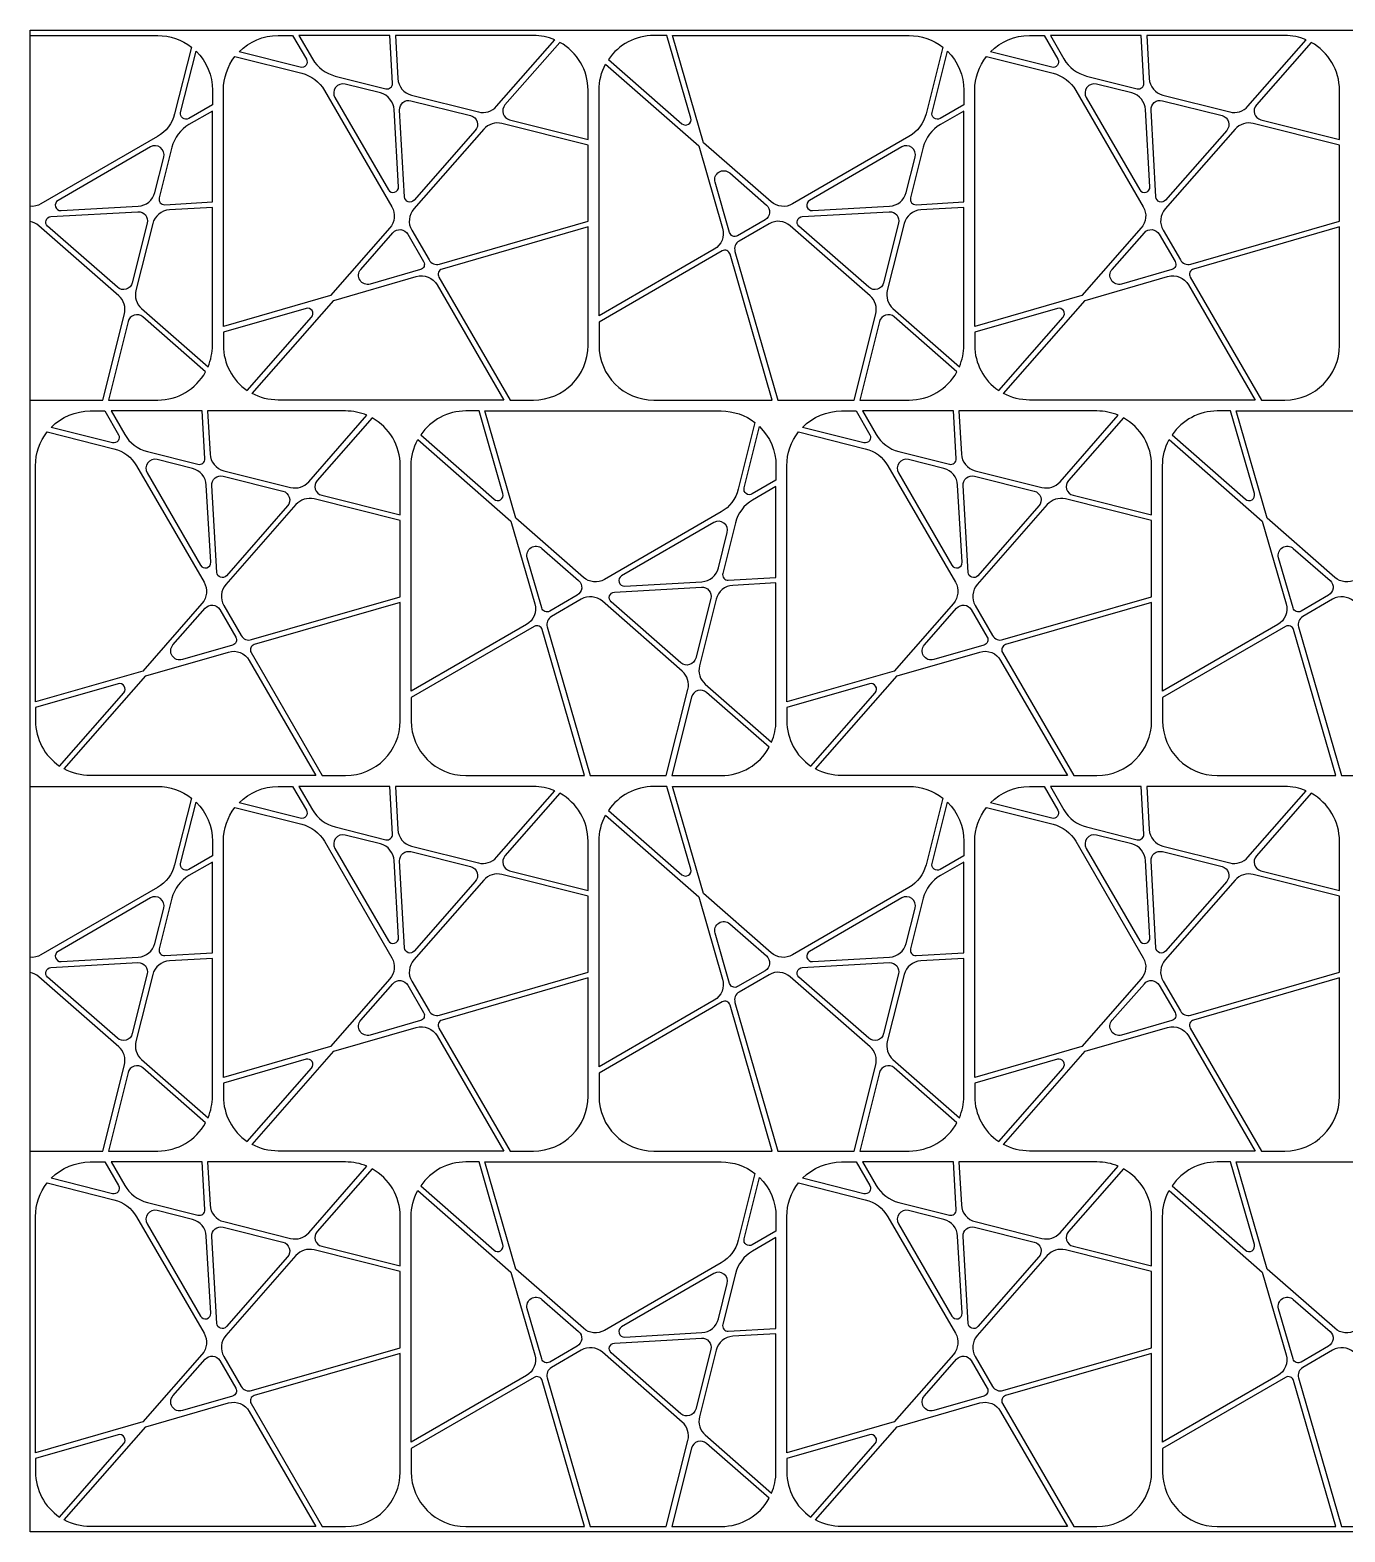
# Model space of a CAD drawing. Header units: millimetres. Extents: x 61 to 452, y 50 to 292.
# Drawn here: x 60.8 to 123.8, y 219.8 to 291.8 of the extents above; entities that cross this region are included whole.
import ezdxf

# ---------------------------------------------------------------- set-up
doc = ezdxf.new("R2010")
doc.units = ezdxf.units.MM
doc.layers.add('cad-block.com', color=250, linetype='Continuous')

msp = doc.modelspace()

# ---------------------------------------------------------------- linework, layer by layer
at = {"color": 18, "true_color": 0x000000}
for points in [[(60.84668692364966, 291.5193736534721), (66.96319177801854, 291.5193736534721, -0.1675227474670876), (68.57850909831149, 290.9625420110833), (67.77521875062934, 287.7644191153285, -0.2026823765424263), (66.9559246624899, 286.6777666757195), (61.37091970653421, 283.4441783444929, -0.1572470955606179), (60.84668692364966, 283.3308638498417, -0.1572470955606179)], [(60.84668692364966, 274.0436454981323), (64.32889558898472, 274.0436454981323), (65.36628687032737, 278.1737894968639, 0.2814430975867961), (65.09465438888975, 279.0438595300243), (61.26858431081496, 282.3961696264501, 0.1364383232646103), (60.84668692364966, 282.5990820553885, 0.1364383232646103)], [(60.84668692364966, 255.5193736534721), (66.96319177801854, 255.5193736534721, -0.1675227474670876), (68.57850909831149, 254.9625420110833), (67.77521875062934, 251.7644191153285, -0.2026823765424263), (66.9559246624899, 250.6777666757194), (61.37091970653421, 247.444178344493, -0.1572470955606179), (60.84668692364966, 247.3308638498418, -0.1572470955606179)], [(60.84668692364966, 238.0436454981324), (64.32889558898472, 238.0436454981324), (65.36628687032737, 242.1737894968639, 0.2814430975867961), (65.09465438888975, 243.0438595300243), (61.26858431081496, 246.39616962645, 0.1364383232646103), (60.84668692364966, 246.5990820553884, 0.1364383232646103)]]:
    msp.add_lwpolyline(points, format="xyb", dxfattribs=at)
for points in [[(73.42851614175254, 291.5193736534721), (74.08645439530773, 290.3829926332497, -0.6629494528304277), (73.79573941764909, 289.9974093069731), (70.85996158897751, 290.734804982368, -0.2012570683062048), (72.73018206928072, 291.5193736534721)], [(78.08793796128731, 291.5193736534721), (73.73141804433317, 291.5193736534721), (74.38145109426648, 290.3966463816193, 0.2026823765424356), (75.46810353387565, 289.57735229348), (77.89279637842697, 288.9683286813143, 0.5060730456085044), (78.2183636997766, 289.2375261390121)], [(85.98724473233148, 291.3110705265659, 0.1006744342023567), (84.9631917780186, 291.5193736534721), (78.35050173765507, 291.5193736534721), (78.4684579020846, 289.4556860429091, 0.327956838369631), (79.12795860085924, 288.6580861035764), (82.32672623326118, 287.8546338137981, 0.2814430975867913), (83.19679626642159, 288.1262662952357)], [(87.58455100131954, 286.5339966701812), (87.58455100131954, 288.8980144301711, 0.27292672683098), (86.23152945096962, 291.1921032961391), (83.60142418276115, 288.1903025141623, 0.5607403900855036), (83.82359734647935, 287.4786563557184)], [(90.73018206928066, 291.5193736534721, 0.2482740133736693), (88.5628135863293, 290.3724763783727), (92.08071900999539, 287.2901727013942, 0.7488921324403507), (92.50533166285476, 287.5599982803197), (91.36304473279944, 291.5193736534721)], [(104.5785090983114, 290.9625420110833), (103.7752187506293, 287.7644191153285, -0.2026823765424263), (102.9559246624899, 286.6777666757195), (97.37091970653421, 283.4441783444929, -0.3215169109236738), (96.35727443371627, 283.5431582368611), (93.1182757917918, 286.3810905350317), (91.63587185279738, 291.5193736534721), (102.9631917780185, 291.5193736534721, -0.1675227474670876)], [(109.4285161417525, 291.5193736534721), (110.0864543953077, 290.3829926332497, -0.6629494528304277), (109.7957394176491, 289.9974093069731), (106.8599615889775, 290.734804982368, -0.2012570683062048), (108.7301820692807, 291.5193736534721)], [(114.0879379612873, 291.5193736534721), (109.7314180443332, 291.5193736534721), (110.3814510942665, 290.3966463816193, 0.2026823765424356), (111.4681035338756, 289.57735229348), (113.8927963784269, 288.9683286813143, 0.5060730456085044), (114.2183636997765, 289.2375261390121)], [(121.9872447323315, 291.3110705265659, 0.1006744342023567), (120.9631917780185, 291.5193736534721), (114.350501737655, 291.5193736534721), (114.4684579020846, 289.4556860429091, 0.327956838369631), (115.1279586008592, 288.6580861035764), (118.3267262332612, 287.8546338137981, 0.2814430975867913), (119.1967962664216, 288.1262662952357)], [(123.5845510013195, 286.5339966701812), (123.5845510013195, 288.8980144301711, 0.27292672683098), (122.2315294509696, 291.1921032961391), (119.6014241827611, 288.1903025141623, 0.5607403900855036), (119.8235973464793, 287.4786563557184)], [(69.58455100131954, 288.1996803576993), (68.44816998109712, 287.5417421041441, -0.6629494528304277), (68.0625866548205, 287.8324570818027), (68.79998233021541, 290.7682349104742, -0.2012570683062048), (69.58455100131954, 288.8980144301711)], [(70.6656544883686, 290.513331750464), (73.86377738412335, 289.7100414027819, -0.2026823765424263), (74.9504298237324, 288.8907473146424), (78.18401815495895, 283.3057423586868, -0.3215169109236738), (78.08503826259073, 282.2920970858689), (75.24710596442014, 279.0530984439444), (70.10882284597977, 277.57069450495), (70.10882284597977, 288.8980144301711, -0.1675227474670876)], [(105.5845510013195, 288.1996803576993), (104.4481699810971, 287.5417421041441, -0.6629494528304277), (104.0625866548204, 287.8324570818027), (104.7999823302154, 290.7682349104742, -0.2012570683062048), (105.5845510013195, 288.8980144301711)], [(106.6656544883685, 290.513331750464), (109.8637773841233, 289.7100414027819, -0.2026823765424263), (110.9504298237323, 288.8907473146424), (114.1840181549589, 283.3057423586868, -0.3215169109236738), (114.0850382625907, 282.2920970858689), (111.2471059644201, 279.0530984439444), (106.1088228459797, 277.57069450495), (106.1088228459797, 288.8980144301711, -0.1675227474670876)], [(94.02988868342158, 282.2756048732215, -0.344440360104048), (93.62815844670826, 281.2772063844351), (88.10882284597972, 278.0816390867539), (88.10882284597972, 288.8980144301711, -0.1245950648905947), (88.4244961705839, 290.1451458242655), (92.88771743862645, 286.2345792601084)], [(78.29103739805555, 287.9660723622889, 0.32795683836963), (77.6315366992809, 288.7636723016216), (75.93708830891859, 289.1892763453031, 0.6629494528303754), (75.45256334615425, 288.5466374681753), (78.01377472218303, 284.1229518399727, 0.7897630688196975), (78.50233990947402, 284.2692551844495)], [(114.2910373980555, 287.9660723622889, 0.32795683836963), (113.6315366992808, 288.7636723016216), (111.9370883089185, 289.1892763453031, 0.6629494528303754), (111.4525633461542, 288.5466374681753), (114.013774722183, 284.1229518399727, 0.7897630688196975), (114.502339909474, 284.2692551844495)], [(78.5547002970514, 287.9468427971249, -0.5060730456084952), (79.09731249930076, 288.3955052266211), (81.95753588936986, 287.6770869805596, -0.5607403900855068), (82.17970905308806, 286.9654408221159), (79.25166079834133, 283.6235907269859, -0.67136800027998), (78.79278957876079, 283.7813809643544)], [(114.5547002970513, 287.9468427971249, -0.5060730456084952), (115.0973124993008, 288.3955052266211), (117.9575358893699, 287.6770869805596, -0.5607403900855068), (118.1797090530881, 286.9654408221159), (115.2516607983413, 283.6235907269859, -0.67136800027998), (114.7927895787607, 283.7813809643544)], [(69.58455100131954, 283.5402585381646), (69.58455100131954, 287.8967784551186), (68.46182372946686, 287.2467454051853, 0.2026823765424356), (67.64252964132737, 286.1600929655762), (67.03350602916174, 283.7354001210248, 0.5060730456085044), (67.30270348685957, 283.4098327996751)], [(87.58455100131954, 286.2637182411373), (83.45440700258797, 287.3011095224799, 0.2814430975867961), (82.58433696942745, 287.0294770410423), (79.23202687300176, 283.2034069629675, 0.3215169109236777), (79.13304698063354, 282.1897616901496), (79.9618847431546, 280.7582056177021, 0.3444403601040429), (80.4610839875478, 280.5573404993453), (87.58455100131954, 282.6124735694976)], [(105.5845510013195, 283.5402585381646), (105.5845510013195, 287.8967784551186), (104.4618237294668, 287.2467454051853, 0.2026823765424356), (103.6425296413273, 286.1600929655762), (103.0335060291617, 283.7354001210248, 0.5060730456085044), (103.3027034868596, 283.4098327996751)], [(123.5845510013195, 286.2637182411373), (119.454407002588, 287.3011095224799, 0.2814430975867961), (118.5843369694275, 287.0294770410423), (115.2320268730018, 283.2034069629675, 0.3215169109236777), (115.1330469806335, 282.1897616901496), (115.9618847431545, 280.7582056177021, 0.3444403601040429), (116.4610839875477, 280.5573404993453), (123.5845510013195, 282.6124735694976)], [(66.03124971013625, 283.3371591013963, 0.32795683836963), (66.82884964946902, 283.9966598001709), (67.2544536931506, 285.6911081905332, 0.6629494528303754), (66.61181481602279, 286.1756331532976), (62.18812918782015, 283.6144217772688, 0.7897630688196975), (62.334432532297, 283.1258565899778)], [(102.0312497101363, 283.3371591013963, 0.32795683836963), (102.828849649469, 283.9966598001709), (103.2544536931505, 285.6911081905332, 0.6629494528303754), (102.6118148160227, 286.1756331532976), (98.1881291878201, 283.6144217772688, 0.7897630688196975), (98.33443253229694, 283.1258565899778)], [(96.13090062286983, 283.392980567131, -0.5134123396136212), (96.06189334155374, 282.6862824406486), (94.74322304202985, 281.9228029223846, -0.4876078250471549), (94.36001475796007, 282.0769962193485), (93.66587628471171, 284.4830070947459, -0.7488921324403541), (94.37356403947746, 284.9327163929549)], [(66.01202014497238, 283.0734962024005, -0.5060730456084952), (66.46068257446859, 282.5308840001511), (65.74226432840703, 279.6706606100818, -0.5607403900855068), (65.0306181699633, 279.4484874463637), (61.68876807483326, 282.3765357011105, -0.67136800027998), (61.84655831220181, 282.835406920691)], [(69.37624787441337, 275.6409517671203, 0.1006744342023567), (69.58455100131954, 276.6650047214333), (69.58455100131954, 283.2776947617968), (67.52086339075657, 283.1597385973672, 0.327956838369631), (66.72326345142386, 282.5002378985925), (65.91981116164555, 279.3014702661906, 0.2814430975867913), (66.19144364308318, 278.4314002330302)], [(102.0120201449723, 283.0734962024005, -0.5060730456084952), (102.4606825744685, 282.5308840001511), (101.742264328407, 279.6706606100818, -0.5607403900855068), (101.0306181699633, 279.4484874463637), (97.68876807483326, 282.3765357011105, -0.67136800027998), (97.84655831220175, 282.835406920691)], [(105.3762478744133, 275.6409517671203, 0.1006744342023567), (105.5845510013195, 276.6650047214333), (105.5845510013195, 283.2776947617968), (103.5208633907566, 283.1597385973672, 0.327956838369631), (102.7232634514239, 282.5002378985925), (101.9198111616456, 279.3014702661906, 0.2814430975867913), (102.1914436430832, 278.4314002330302)], [(83.84945931527858, 274.0436454981323), (84.9631917780186, 274.0436454981323, 0.414213562373095), (87.58455100131954, 276.6650047214333), (87.58455100131954, 282.3396464494996), (80.59057407982851, 280.3218715043151, 0.4876078250471548), (80.43638078286455, 279.9386632202452)], [(100.3288955889847, 274.0436454981323), (101.3662868703274, 278.1737894968639, 0.2814430975867961), (101.0946543888898, 279.0438595300243), (97.2685843108149, 282.3961696264501, 0.3215169109236777), (96.25493903799702, 282.4951495188183), (94.82338296554946, 281.6663117562973, 0.3444403601040429), (94.62251784719274, 281.1671125119041), (96.67765091734509, 274.0436454981323)], [(119.8494593152786, 274.0436454981323), (120.9631917780185, 274.0436454981323, 0.414213562373095), (123.5845510013195, 276.6650047214333), (123.5845510013195, 282.3396464494996), (116.5905740798285, 280.3218715043151, 0.4876078250471548), (116.4363807828645, 279.9386632202452)], [(78.23521593232073, 282.0657232750224, -0.5134123396136212), (78.9419140588032, 281.9967159937063), (79.7053935770673, 280.6780456941825, -0.4876078250471549), (79.55120028010327, 280.2948374101127), (77.145189404706, 279.6006989368644, -0.7488921324403541), (76.6954801064968, 280.3083866916301)], [(114.2352159323207, 282.0657232750224, -0.5134123396136212), (114.9419140588032, 281.9967159937063), (115.7053935770672, 280.6780456941825, -0.4876078250471549), (115.5512002801032, 280.2948374101127), (113.1451894047059, 279.6006989368644, -0.7488921324403541), (112.6954801064968, 280.3083866916301)], [(88.10882284597972, 277.7787371841732), (88.10882284597972, 276.6650047214333, 0.414213562373095), (90.73018206928066, 274.0436454981323), (96.40482379734709, 274.0436454981323), (94.38704885216248, 281.0376224196232, 0.4876078250471548), (94.0038405680927, 281.1918157165873)], [(79.35259162623026, 279.9647113355742, -0.344440360104048), (80.35099011501677, 279.5629810988608), (83.54655741269795, 274.0436454981323), (72.73018206928072, 274.0436454981323, -0.1245950648905947), (71.48305067518629, 274.3593188227364), (75.39361723934337, 278.822540090779)], [(115.3525916262302, 279.9647113355742, -0.344440360104048), (116.3509901150168, 279.5629810988608), (119.546557412698, 274.0436454981323), (108.7301820692807, 274.0436454981323, -0.1245950648905947), (107.4830506751862, 274.3593188227364), (111.3936172393433, 278.822540090779)], [(64.59917401802869, 274.0436454981323), (66.96319177801854, 274.0436454981323, 0.27292672683098), (69.25728064398652, 275.3966670484821), (66.25547986200979, 278.0267723166907, 0.5607403900855036), (65.5438337035659, 277.8045991529725)], [(70.10882284597977, 276.6650047214333, 0.2482740133736693), (71.25572012107921, 274.4976362384818), (74.33802379805752, 278.0155416621479, 0.7488921324403507), (74.06819821913206, 278.4401543150074), (70.10882284597977, 277.297867384952)], [(100.5991740180286, 274.0436454981323), (102.9631917780185, 274.0436454981323, 0.27292672683098), (105.2572806439865, 275.3966670484821), (102.2554798620097, 278.0267723166907, 0.5607403900855036), (101.5438337035658, 277.8045991529725)], [(106.1088228459797, 276.6650047214333, 0.2482740133736693), (107.2557201210792, 274.4976362384818), (110.3380237980575, 278.0155416621479, 0.7488921324403507), (110.0681982191321, 278.4401543150074), (106.1088228459797, 277.297867384952)], [(64.42851614175248, 273.5193736534721), (65.08645439530767, 272.3829926332497, -0.6629494528304277), (64.79573941764914, 271.9974093069731), (61.85996158897757, 272.734804982368, -0.2012570683062048), (63.73018206928066, 273.5193736534721)], [(69.08793796128731, 273.5193736534721), (64.73141804433317, 273.5193736534721), (65.38145109426654, 272.3966463816195, 0.2026823765424356), (66.46810353387565, 271.5773522934799), (68.89279637842702, 270.9683286813142, 0.5060730456085044), (69.21836369977666, 271.2375261390121)], [(76.98724473233153, 273.3110705265659, 0.1006744342023567), (75.96319177801854, 273.5193736534721), (69.35050173765501, 273.5193736534721), (69.46845790208465, 271.4556860429092, 0.327956838369631), (70.1279586008593, 270.6580861035764), (73.32672623326113, 269.8546338137981, 0.2814430975867913), (74.19679626642164, 270.1262662952357)], [(78.58455100131948, 268.5339966701812), (78.58455100131948, 270.8980144301711, 0.27292672683098), (77.23152945096962, 273.192103296139), (74.6014241827612, 270.1903025141623, 0.5607403900855036), (74.82359734647935, 269.4786563557184)], [(81.73018206928066, 273.5193736534721, 0.2482740133736693), (79.5628135863293, 272.3724763783725), (83.08071900999539, 269.2901727013942, 0.7488921324403507), (83.50533166285476, 269.5599982803197), (82.36304473279944, 273.5193736534721)], [(95.57850909831143, 272.9625420110833), (94.77521875062934, 269.7644191153285, -0.2026823765424263), (93.95592466248985, 268.6777666757195), (88.37091970653415, 265.4441783444929, -0.3215169109236738), (87.35727443371627, 265.5431582368611), (84.1182757917918, 268.3810905350317), (82.63587185279738, 273.5193736534721), (93.96319177801854, 273.5193736534721, -0.1675227474670876)], [(100.4285161417525, 273.5193736534721), (101.0864543953077, 272.3829926332497, -0.6629494528304277), (100.7957394176491, 271.9974093069731), (97.85996158897746, 272.734804982368, -0.2012570683062048), (99.73018206928072, 273.5193736534721)], [(105.0879379612873, 273.5193736534721), (100.7314180443331, 273.5193736534721), (101.3814510942665, 272.3966463816195, 0.2026823765424356), (102.4681035338756, 271.5773522934799), (104.892796378427, 270.9683286813142, 0.5060730456085044), (105.2183636997766, 271.2375261390121)], [(112.9872447323315, 273.3110705265659, 0.1006744342023567), (111.9631917780185, 273.5193736534721), (105.350501737655, 273.5193736534721), (105.4684579020847, 271.4556860429092, 0.327956838369631), (106.1279586008592, 270.6580861035764), (109.3267262332611, 269.8546338137981, 0.2814430975867913), (110.1967962664216, 270.1262662952357)], [(114.5845510013195, 268.5339966701812), (114.5845510013195, 270.8980144301711, 0.27292672683098), (113.2315294509696, 273.192103296139), (110.6014241827611, 270.1903025141623, 0.5607403900855036), (110.8235973464793, 269.4786563557184)], [(117.7301820692807, 273.5193736534721, 0.2482740133736693), (115.5628135863292, 272.3724763783725), (119.0807190099953, 269.2901727013942, 0.7488921324403507), (119.5053316628548, 269.5599982803197), (118.3630447327994, 273.5193736534721)], [(131.5785090983114, 272.9625420110833), (130.7752187506293, 269.7644191153285, -0.2026823765424263), (129.9559246624898, 268.6777666757195), (124.3709197065342, 265.4441783444929, -0.3215169109236738), (123.3572744337163, 265.5431582368611), (120.1182757917918, 268.3810905350317), (118.6358718527974, 273.5193736534721), (129.9631917780185, 273.5193736534721, -0.1675227474670876)], [(61.66565448836855, 272.513331750464), (64.86377738412335, 271.7100414027819, -0.2026823765424263), (65.9504298237324, 270.8907473146425), (69.18401815495895, 265.3057423586868, -0.3215169109236738), (69.08503826259073, 264.2920970858689), (66.24710596442014, 261.0530984439444), (61.10882284597972, 259.57069450495), (61.10882284597972, 270.8980144301711, -0.1675227474670876)], [(96.58455100131948, 270.1996803576993), (95.44816998109712, 269.5417421041441, -0.6629494528304277), (95.06258665482045, 269.8324570818027), (95.79998233021541, 272.7682349104743, -0.2012570683062048), (96.58455100131948, 270.8980144301711)], [(97.66565448836855, 272.513331750464), (100.8637773841233, 271.7100414027819, -0.2026823765424263), (101.9504298237323, 270.8907473146425), (105.1840181549589, 265.3057423586868, -0.3215169109236738), (105.0850382625907, 264.2920970858689), (102.2471059644201, 261.0530984439444), (97.10882284597972, 259.57069450495), (97.10882284597972, 270.8980144301711, -0.1675227474670876)], [(85.02988868342158, 264.2756048732215, -0.344440360104048), (84.62815844670826, 263.277206384435), (79.10882284597972, 260.0816390867539), (79.10882284597972, 270.8980144301711, -0.1245950648905947), (79.4244961705839, 272.1451458242655), (83.88771743862645, 268.2345792601084)], [(121.0298886834215, 264.2756048732215, -0.344440360104048), (120.6281584467082, 263.277206384435), (115.1088228459797, 260.0816390867539), (115.1088228459797, 270.8980144301711, -0.1245950648905947), (115.4244961705839, 272.1451458242655), (119.8877174386264, 268.2345792601084)], [(69.29103739805555, 269.9660723622887, 0.32795683836963), (68.6315366992809, 270.7636723016216), (66.93708830891859, 271.1892763453031, 0.6629494528303754), (66.45256334615425, 270.5466374681753), (69.01377472218303, 266.1229518399727, 0.7897630688196975), (69.50233990947402, 266.2692551844496)], [(105.2910373980555, 269.9660723622887, 0.32795683836963), (104.6315366992808, 270.7636723016216), (102.9370883089186, 271.1892763453031, 0.6629494528303754), (102.4525633461542, 270.5466374681753), (105.013774722183, 266.1229518399727, 0.7897630688196975), (105.502339909474, 266.2692551844496)], [(69.55470029705134, 269.9468427971249, -0.5060730456084952), (70.0973124993007, 270.3955052266211), (72.95753588936992, 269.6770869805596, -0.5607403900855068), (73.17970905308806, 268.9654408221158), (70.25166079834139, 265.6235907269858, -0.67136800027998), (69.79278957876079, 265.7813809643544)], [(105.5547002970513, 269.9468427971249, -0.5060730456084952), (106.0973124993007, 270.3955052266211), (108.9575358893699, 269.6770869805596, -0.5607403900855068), (109.1797090530881, 268.9654408221158), (106.2516607983413, 265.6235907269858, -0.67136800027998), (105.7927895787608, 265.7813809643544)], [(78.58455100131948, 268.2637182411372), (74.45440700258797, 269.3011095224799, 0.2814430975867961), (73.58433696942751, 269.0294770410423), (70.23202687300176, 265.2034069629675, 0.3215169109236777), (70.1330469806336, 264.1897616901496), (70.96188474315454, 262.758205617702, 0.3444403601040429), (71.46108398754774, 262.5573404993453), (78.58455100131948, 264.6124735694976)], [(96.58455100131948, 265.5402585381645), (96.58455100131948, 269.8967784551186), (95.4618237294668, 269.2467454051853, 0.2026823765424356), (94.64252964132731, 268.1600929655762), (94.03350602916174, 265.7354001210248, 0.5060730456085044), (94.30270348685957, 265.4098327996752)], [(114.5845510013195, 268.2637182411372), (110.4544070025879, 269.3011095224799, 0.2814430975867961), (109.5843369694275, 269.0294770410423), (106.2320268730017, 265.2034069629675, 0.3215169109236777), (106.1330469806335, 264.1897616901496), (106.9618847431545, 262.758205617702, 0.3444403601040429), (107.4610839875477, 262.5573404993453), (114.5845510013195, 264.6124735694976)], [(93.03124971013625, 265.3371591013963, 0.32795683836963), (93.82884964946896, 265.9966598001709), (94.25445369315054, 267.6911081905333, 0.6629494528303754), (93.61181481602273, 268.1756331532975), (89.1881291878201, 265.6144217772688, 0.7897630688196975), (89.33443253229694, 265.1258565899778)], [(87.13090062286977, 265.3929805671311, -0.5134123396136212), (87.06189334155374, 264.6862824406486), (85.74322304202985, 263.9228029223846, -0.4876078250471549), (85.36001475796007, 264.0769962193485), (84.66587628471171, 266.4830070947459, -0.7488921324403541), (85.3735640394774, 266.932716392955)], [(123.1309006228698, 265.3929805671311, -0.5134123396136212), (123.0618933415537, 264.6862824406486), (121.7432230420299, 263.9228029223846, -0.4876078250471549), (121.3600147579601, 264.0769962193485), (120.6658762847117, 266.4830070947459, -0.7488921324403541), (121.3735640394774, 266.932716392955)], [(93.01202014497233, 265.0734962024005, -0.5060730456084952), (93.46068257446854, 264.530884000151), (92.74226432840703, 261.6706606100819, -0.5607403900855068), (92.0306181699633, 261.4484874463637), (88.68876807483326, 264.3765357011104, -0.67136800027998), (88.84655831220175, 264.8354069206911)], [(96.37624787441331, 257.6409517671203, 0.1006744342023567), (96.58455100131948, 258.6650047214333), (96.58455100131948, 265.2776947617968), (94.52086339075657, 265.1597385973671, 0.327956838369631), (93.7232634514238, 264.5002378985926), (92.91981116164555, 261.3014702661906, 0.2814430975867913), (93.19144364308318, 260.4314002330302)], [(74.84945931527858, 256.0436454981323), (75.96319177801854, 256.0436454981323, 0.414213562373095), (78.58455100131948, 258.6650047214333), (78.58455100131948, 264.3396464494996), (71.59057407982857, 262.321871504315, 0.4876078250471548), (71.43638078286455, 261.9386632202452)], [(91.32889558898466, 256.0436454981323), (92.36628687032731, 260.1737894968638, 0.2814430975867961), (92.09465438888975, 261.0438595300243), (88.2685843108149, 264.39616962645, 0.3215169109236777), (87.25493903799702, 264.4951495188182), (85.82338296554946, 263.6663117562973, 0.3444403601040429), (85.62251784719274, 263.1671125119041), (87.67765091734509, 256.0436454981323)], [(110.8494593152785, 256.0436454981323), (111.9631917780185, 256.0436454981323, 0.414213562373095), (114.5845510013195, 258.6650047214333), (114.5845510013195, 264.3396464494996), (107.5905740798286, 262.321871504315, 0.4876078250471548), (107.4363807828645, 261.9386632202452)], [(127.3288955889847, 256.0436454981323), (128.3662868703273, 260.1737894968638, 0.2814430975867961), (128.0946543888897, 261.0438595300243), (124.2685843108149, 264.39616962645, 0.3215169109236777), (123.254939037997, 264.4951495188182), (121.8233829655495, 263.6663117562973, 0.3444403601040429), (121.6225178471927, 263.1671125119041), (123.677650917345, 256.0436454981323)], [(69.23521593232078, 264.0657232750223, -0.5134123396136212), (69.94191405880315, 263.9967159937063), (70.70539357706724, 262.6780456941824, -0.4876078250471549), (70.55120028010327, 262.2948374101127), (68.14518940470595, 261.6006989368643, -0.7488921324403541), (67.69548010649686, 262.3083866916299)], [(105.2352159323207, 264.0657232750223, -0.5134123396136212), (105.9419140588031, 263.9967159937063), (106.7053935770672, 262.6780456941824, -0.4876078250471549), (106.5512002801032, 262.2948374101127), (104.1451894047059, 261.6006989368643, -0.7488921324403541), (103.6954801064968, 262.3083866916299)], [(79.10882284597972, 259.7787371841732), (79.10882284597972, 258.6650047214333, 0.414213562373095), (81.73018206928066, 256.0436454981323), (87.40482379734709, 256.0436454981323), (85.38704885216248, 263.0376224196233, 0.4876078250471548), (85.0038405680927, 263.1918157165873)], [(115.1088228459797, 259.7787371841732), (115.1088228459797, 258.6650047214333, 0.414213562373095), (117.7301820692807, 256.0436454981323), (123.404823797347, 256.0436454981323), (121.3870488521624, 263.0376224196233, 0.4876078250471548), (121.0038405680926, 263.1918157165873)], [(70.35259162623026, 261.9647113355741, -0.344440360104048), (71.35099011501677, 261.5629810988609), (74.5465574126979, 256.0436454981323), (63.73018206928066, 256.0436454981323, -0.1245950648905947), (62.48305067518629, 256.3593188227365), (66.39361723934337, 260.8225400907791)], [(106.3525916262302, 261.9647113355741, -0.344440360104048), (107.3509901150168, 261.5629810988609), (110.5465574126979, 256.0436454981323), (99.73018206928072, 256.0436454981323, -0.1245950648905947), (98.48305067518623, 256.3593188227365), (102.3936172393433, 260.8225400907791)], [(61.10882284597972, 258.6650047214333, 0.2482740133736693), (62.25572012107921, 256.4976362384818), (65.33802379805752, 260.0155416621479, 0.7488921324403507), (65.06819821913206, 260.4401543150074), (61.10882284597972, 259.297867384952)], [(91.59917401802863, 256.0436454981323), (93.96319177801854, 256.0436454981323, 0.27292672683098), (96.25728064398652, 257.3966670484821), (93.25547986200974, 260.0267723166906, 0.5607403900855036), (92.54383370356584, 259.8045991529725)], [(97.10882284597972, 258.6650047214333, 0.2482740133736693), (98.25572012107915, 256.4976362384818), (101.3380237980575, 260.0155416621479, 0.7488921324403507), (101.068198219132, 260.4401543150074), (97.10882284597972, 259.297867384952)], [(73.42851614175254, 255.5193736534721), (74.08645439530773, 254.3829926332498, -0.6629494528304277), (73.79573941764909, 253.9974093069731), (70.85996158897751, 254.734804982368, -0.2012570683062048), (72.73018206928072, 255.5193736534721)], [(78.08793796128731, 255.5193736534721), (73.73141804433317, 255.5193736534721), (74.38145109426648, 254.3966463816194, 0.2026823765424356), (75.46810353387565, 253.5773522934799), (77.89279637842697, 252.9683286813143, 0.5060730456085044), (78.2183636997766, 253.2375261390121)], [(85.98724473233148, 255.3110705265659, 0.1006744342023567), (84.9631917780186, 255.5193736534721), (78.35050173765507, 255.5193736534721), (78.4684579020846, 253.4556860429092, 0.327956838369631), (79.12795860085924, 252.6580861035765), (82.32672623326118, 251.8546338137982, 0.2814430975867913), (83.19679626642159, 252.1262662952358)], [(87.58455100131954, 250.5339966701813), (87.58455100131954, 252.8980144301712, 0.27292672683098), (86.23152945096962, 255.1921032961391), (83.60142418276115, 252.1903025141623, 0.5607403900855036), (83.82359734647935, 251.4786563557184)], [(90.73018206928066, 255.5193736534721, 0.2482740133736693), (88.5628135863293, 254.3724763783726), (92.08071900999539, 251.2901727013943, 0.7488921324403507), (92.50533166285476, 251.5599982803197), (91.36304473279944, 255.5193736534721)], [(104.5785090983114, 254.9625420110833), (103.7752187506293, 251.7644191153285, -0.2026823765424263), (102.9559246624899, 250.6777666757194), (97.37091970653421, 247.444178344493, -0.3215169109236738), (96.35727443371627, 247.5431582368612), (93.1182757917918, 250.3810905350318), (91.63587185279738, 255.5193736534721), (102.9631917780185, 255.5193736534721, -0.1675227474670876)], [(109.4285161417525, 255.5193736534721), (110.0864543953077, 254.3829926332498, -0.6629494528304277), (109.7957394176491, 253.9974093069731), (106.8599615889775, 254.734804982368, -0.2012570683062048), (108.7301820692807, 255.5193736534721)], [(114.0879379612873, 255.5193736534721), (109.7314180443332, 255.5193736534721), (110.3814510942665, 254.3966463816194, 0.2026823765424356), (111.4681035338756, 253.5773522934799), (113.8927963784269, 252.9683286813143, 0.5060730456085044), (114.2183636997765, 253.2375261390121)], [(121.9872447323315, 255.3110705265659, 0.1006744342023567), (120.9631917780185, 255.5193736534721), (114.350501737655, 255.5193736534721), (114.4684579020846, 253.4556860429092, 0.327956838369631), (115.1279586008592, 252.6580861035765), (118.3267262332612, 251.8546338137982, 0.2814430975867913), (119.1967962664216, 252.1262662952358)], [(123.5845510013195, 250.5339966701813), (123.5845510013195, 252.8980144301712, 0.27292672683098), (122.2315294509696, 255.1921032961391), (119.6014241827611, 252.1903025141623, 0.5607403900855036), (119.8235973464793, 251.4786563557184)], [(69.58455100131954, 252.1996803576994), (68.44816998109712, 251.5417421041441, -0.6629494528304277), (68.0625866548205, 251.8324570818027), (68.79998233021541, 254.7682349104743, -0.2012570683062048), (69.58455100131954, 252.8980144301712)], [(70.6656544883686, 254.513331750464), (73.86377738412335, 253.710041402782, -0.2026823765424263), (74.9504298237324, 252.8907473146425), (78.18401815495895, 247.3057423586868, -0.3215169109236738), (78.08503826259073, 246.2920970858688), (75.24710596442014, 243.0530984439444), (70.10882284597977, 241.57069450495), (70.10882284597977, 252.8980144301712, -0.1675227474670876)], [(105.5845510013195, 252.1996803576994), (104.4481699810971, 251.5417421041441, -0.6629494528304277), (104.0625866548204, 251.8324570818027), (104.7999823302154, 254.7682349104743, -0.2012570683062048), (105.5845510013195, 252.8980144301712)], [(106.6656544883685, 254.513331750464), (109.8637773841233, 253.710041402782, -0.2026823765424263), (110.9504298237323, 252.8907473146425), (114.1840181549589, 247.3057423586868, -0.3215169109236738), (114.0850382625907, 246.2920970858688), (111.2471059644201, 243.0530984439444), (106.1088228459797, 241.57069450495), (106.1088228459797, 252.8980144301712, -0.1675227474670876)], [(94.02988868342158, 246.2756048732216, -0.344440360104048), (93.62815844670826, 245.277206384435), (88.10882284597972, 242.081639086754), (88.10882284597972, 252.8980144301712, -0.1245950648905947), (88.4244961705839, 254.1451458242656), (92.88771743862645, 250.2345792601084)], [(78.29103739805555, 251.9660723622889, 0.32795683836963), (77.6315366992809, 252.7636723016216), (75.93708830891859, 253.1892763453032, 0.6629494528303754), (75.45256334615425, 252.5466374681754), (78.01377472218303, 248.1229518399728, 0.7897630688196975), (78.50233990947402, 248.2692551844495)], [(114.2910373980555, 251.9660723622889, 0.32795683836963), (113.6315366992808, 252.7636723016216), (111.9370883089185, 253.1892763453032, 0.6629494528303754), (111.4525633461542, 252.5466374681754), (114.013774722183, 248.1229518399728, 0.7897630688196975), (114.502339909474, 248.2692551844495)], [(78.5547002970514, 251.9468427971249, -0.5060730456084952), (79.09731249930076, 252.3955052266212), (81.95753588936986, 251.6770869805596, -0.5607403900855068), (82.17970905308806, 250.9654408221159), (79.25166079834133, 247.6235907269859, -0.67136800027998), (78.79278957876079, 247.7813809643544)], [(114.5547002970513, 251.9468427971249, -0.5060730456084952), (115.0973124993008, 252.3955052266212), (117.9575358893699, 251.6770869805596, -0.5607403900855068), (118.1797090530881, 250.9654408221159), (115.2516607983413, 247.6235907269859, -0.67136800027998), (114.7927895787607, 247.7813809643544)], [(69.58455100131954, 247.5402585381646), (69.58455100131954, 251.8967784551187), (68.46182372946686, 251.2467454051853, 0.2026823765424356), (67.64252964132737, 250.1600929655763), (67.03350602916174, 247.7354001210248, 0.5060730456085044), (67.30270348685957, 247.4098327996752)], [(87.58455100131954, 250.2637182411373), (83.45440700258797, 251.30110952248, 0.2814430975867961), (82.58433696942745, 251.0294770410424), (79.23202687300176, 247.2034069629676, 0.3215169109236777), (79.13304698063354, 246.1897616901496), (79.9618847431546, 244.758205617702, 0.3444403601040429), (80.4610839875478, 244.5573404993454), (87.58455100131954, 246.6124735694977)], [(105.5845510013195, 247.5402585381646), (105.5845510013195, 251.8967784551187), (104.4618237294668, 251.2467454051853, 0.2026823765424356), (103.6425296413273, 250.1600929655763), (103.0335060291617, 247.7354001210248, 0.5060730456085044), (103.3027034868596, 247.4098327996752)], [(123.5845510013195, 250.2637182411373), (119.454407002588, 251.30110952248, 0.2814430975867961), (118.5843369694275, 251.0294770410424), (115.2320268730018, 247.2034069629676, 0.3215169109236777), (115.1330469806335, 246.1897616901496), (115.9618847431545, 244.758205617702, 0.3444403601040429), (116.4610839875477, 244.5573404993454), (123.5845510013195, 246.6124735694977)], [(66.03124971013625, 247.3371591013963, 0.32795683836963), (66.82884964946902, 247.996659800171), (67.2544536931506, 249.6911081905333, 0.6629494528303754), (66.61181481602279, 250.1756331532976), (62.18812918782015, 247.6144217772688, 0.7897630688196975), (62.334432532297, 247.1258565899778)], [(102.0312497101363, 247.3371591013963, 0.32795683836963), (102.828849649469, 247.996659800171), (103.2544536931505, 249.6911081905333, 0.6629494528303754), (102.6118148160227, 250.1756331532976), (98.1881291878201, 247.6144217772688, 0.7897630688196975), (98.33443253229694, 247.1258565899778)], [(96.13090062286983, 247.3929805671311, -0.5134123396136212), (96.06189334155374, 246.6862824406486), (94.74322304202985, 245.9228029223846, -0.4876078250471549), (94.36001475796007, 246.0769962193486), (93.66587628471171, 248.4830070947459, -0.7488921324403541), (94.37356403947746, 248.932716392955)], [(66.01202014497238, 247.0734962024005, -0.5060730456084952), (66.46068257446859, 246.530884000151), (65.74226432840703, 243.6706606100819, -0.5607403900855068), (65.0306181699633, 243.4484874463637), (61.68876807483326, 246.3765357011105, -0.67136800027998), (61.84655831220181, 246.8354069206911)], [(69.37624787441337, 239.6409517671203, 0.1006744342023567), (69.58455100131954, 240.6650047214333), (69.58455100131954, 247.2776947617967), (67.52086339075657, 247.1597385973672, 0.327956838369631), (66.72326345142386, 246.5002378985926), (65.91981116164555, 243.3014702661906, 0.2814430975867913), (66.19144364308318, 242.4314002330302)], [(102.0120201449723, 247.0734962024005, -0.5060730456084952), (102.4606825744685, 246.530884000151), (101.742264328407, 243.6706606100819, -0.5607403900855068), (101.0306181699633, 243.4484874463637), (97.68876807483326, 246.3765357011105, -0.67136800027998), (97.84655831220175, 246.8354069206911)], [(105.3762478744133, 239.6409517671203, 0.1006744342023567), (105.5845510013195, 240.6650047214333), (105.5845510013195, 247.2776947617967), (103.5208633907566, 247.1597385973672, 0.327956838369631), (102.7232634514239, 246.5002378985926), (101.9198111616456, 243.3014702661906, 0.2814430975867913), (102.1914436430832, 242.4314002330302)], [(83.84945931527858, 238.0436454981324), (84.9631917780186, 238.0436454981324, 0.414213562373095), (87.58455100131954, 240.6650047214333), (87.58455100131954, 246.3396464494996), (80.59057407982851, 244.3218715043151, 0.4876078250471548), (80.43638078286455, 243.9386632202454)], [(100.3288955889847, 238.0436454981324), (101.3662868703274, 242.1737894968639, 0.2814430975867961), (101.0946543888898, 243.0438595300243), (97.2685843108149, 246.39616962645, 0.3215169109236777), (96.25493903799702, 246.4951495188183), (94.82338296554946, 245.6663117562973, 0.3444403601040429), (94.62251784719274, 245.1671125119041), (96.67765091734509, 238.0436454981324)], [(119.8494593152786, 238.0436454981324), (120.9631917780185, 238.0436454981324, 0.414213562373095), (123.5845510013195, 240.6650047214333), (123.5845510013195, 246.3396464494996), (116.5905740798285, 244.3218715043151, 0.4876078250471548), (116.4363807828645, 243.9386632202454)], [(78.23521593232073, 246.0657232750224, -0.5134123396136212), (78.9419140588032, 245.9967159937063), (79.7053935770673, 244.6780456941825, -0.4876078250471549), (79.55120028010327, 244.2948374101127), (77.145189404706, 243.6006989368643, -0.7488921324403541), (76.6954801064968, 244.30838669163)], [(114.2352159323207, 246.0657232750224, -0.5134123396136212), (114.9419140588032, 245.9967159937063), (115.7053935770672, 244.6780456941825, -0.4876078250471549), (115.5512002801032, 244.2948374101127), (113.1451894047059, 243.6006989368643, -0.7488921324403541), (112.6954801064968, 244.30838669163)], [(88.10882284597972, 241.7787371841733), (88.10882284597972, 240.6650047214333, 0.414213562373095), (90.73018206928066, 238.0436454981324), (96.40482379734709, 238.0436454981324), (94.38704885216248, 245.0376224196233, 0.4876078250471548), (94.0038405680927, 245.1918157165874)], [(79.35259162623026, 243.9647113355742, -0.344440360104048), (80.35099011501677, 243.5629810988609), (83.54655741269795, 238.0436454981324), (72.73018206928072, 238.0436454981324, -0.1245950648905947), (71.48305067518629, 238.3593188227365), (75.39361723934337, 242.8225400907791)], [(115.3525916262302, 243.9647113355742, -0.344440360104048), (116.3509901150168, 243.5629810988609), (119.546557412698, 238.0436454981324), (108.7301820692807, 238.0436454981324, -0.1245950648905947), (107.4830506751862, 238.3593188227365), (111.3936172393433, 242.8225400907791)], [(64.59917401802869, 238.0436454981324), (66.96319177801854, 238.0436454981324, 0.27292672683098), (69.25728064398652, 239.3966670484821), (66.25547986200979, 242.0267723166907, 0.5607403900855036), (65.5438337035659, 241.8045991529725)], [(70.10882284597977, 240.6650047214333, 0.2482740133736693), (71.25572012107921, 238.497636238482), (74.33802379805752, 242.0155416621481, 0.7488921324403507), (74.06819821913206, 242.4401543150074), (70.10882284597977, 241.297867384952)], [(100.5991740180286, 238.0436454981324), (102.9631917780185, 238.0436454981324, 0.27292672683098), (105.2572806439865, 239.3966670484821), (102.2554798620097, 242.0267723166907, 0.5607403900855036), (101.5438337035658, 241.8045991529725)], [(106.1088228459797, 240.6650047214333, 0.2482740133736693), (107.2557201210792, 238.497636238482), (110.3380237980575, 242.0155416621481, 0.7488921324403507), (110.0681982191321, 242.4401543150074), (106.1088228459797, 241.297867384952)], [(64.42851614175248, 237.519373653472), (65.08645439530767, 236.3829926332497, -0.6629494528304277), (64.79573941764914, 235.997409306973), (61.85996158897757, 236.7348049823679, -0.2012570683062048), (63.73018206928066, 237.519373653472)], [(69.08793796128731, 237.519373653472), (64.73141804433317, 237.519373653472), (65.38145109426654, 236.3966463816194, 0.2026823765424356), (66.46810353387565, 235.5773522934799), (68.89279637842702, 234.9683286813143, 0.5060730456085044), (69.21836369977666, 235.2375261390122)], [(76.98724473233153, 237.311070526566, 0.1006744342023567), (75.96319177801854, 237.519373653472), (69.35050173765501, 237.519373653472), (69.46845790208465, 235.4556860429091, 0.327956838369631), (70.1279586008593, 234.6580861035764), (73.32672623326113, 233.8546338137981, 0.2814430975867913), (74.19679626642164, 234.1262662952358)], [(78.58455100131948, 232.5339966701812), (78.58455100131948, 234.8980144301711, 0.27292672683098), (77.23152945096962, 237.1921032961391), (74.6014241827612, 234.1903025141623, 0.5607403900855036), (74.82359734647935, 233.4786563557184)], [(81.73018206928066, 237.519373653472, 0.2482740133736693), (79.5628135863293, 236.3724763783726), (83.08071900999539, 233.2901727013943, 0.7488921324403507), (83.50533166285476, 233.5599982803197), (82.36304473279944, 237.519373653472)], [(95.57850909831143, 236.9625420110832), (94.77521875062934, 233.7644191153285, -0.2026823765424263), (93.95592466248985, 232.6777666757195), (88.37091970653415, 229.4441783444929, -0.3215169109236738), (87.35727443371627, 229.5431582368611), (84.1182757917918, 232.3810905350317), (82.63587185279738, 237.519373653472), (93.96319177801854, 237.519373653472, -0.1675227474670876)], [(100.4285161417525, 237.519373653472), (101.0864543953077, 236.3829926332497, -0.6629494528304277), (100.7957394176491, 235.997409306973), (97.85996158897746, 236.7348049823679, -0.2012570683062048), (99.73018206928072, 237.519373653472)], [(105.0879379612873, 237.519373653472), (100.7314180443331, 237.519373653472), (101.3814510942665, 236.3966463816194, 0.2026823765424356), (102.4681035338756, 235.5773522934799), (104.892796378427, 234.9683286813143, 0.5060730456085044), (105.2183636997766, 235.2375261390122)], [(112.9872447323315, 237.311070526566, 0.1006744342023567), (111.9631917780185, 237.519373653472), (105.350501737655, 237.519373653472), (105.4684579020847, 235.4556860429091, 0.327956838369631), (106.1279586008592, 234.6580861035764), (109.3267262332611, 233.8546338137981, 0.2814430975867913), (110.1967962664216, 234.1262662952358)], [(114.5845510013195, 232.5339966701812), (114.5845510013195, 234.8980144301711, 0.27292672683098), (113.2315294509696, 237.1921032961391), (110.6014241827611, 234.1903025141623, 0.5607403900855036), (110.8235973464793, 233.4786563557184)], [(117.7301820692807, 237.519373653472, 0.2482740133736693), (115.5628135863292, 236.3724763783726), (119.0807190099953, 233.2901727013943, 0.7488921324403507), (119.5053316628548, 233.5599982803197), (118.3630447327994, 237.519373653472)], [(131.5785090983114, 236.9625420110832), (130.7752187506293, 233.7644191153285, -0.2026823765424263), (129.9559246624898, 232.6777666757195), (124.3709197065342, 229.4441783444929, -0.3215169109236738), (123.3572744337163, 229.5431582368611), (120.1182757917918, 232.3810905350317), (118.6358718527974, 237.519373653472), (129.9631917780185, 237.519373653472, -0.1675227474670876)], [(61.66565448836855, 236.513331750464), (64.86377738412335, 235.7100414027819, -0.2026823765424263), (65.9504298237324, 234.8907473146425), (69.18401815495895, 229.3057423586868, -0.3215169109236738), (69.08503826259073, 228.2920970858689), (66.24710596442014, 225.0530984439444), (61.10882284597972, 223.57069450495), (61.10882284597972, 234.8980144301711, -0.1675227474670876)], [(96.58455100131948, 234.1996803576993), (95.44816998109712, 233.5417421041441, -0.6629494528304277), (95.06258665482045, 233.8324570818027), (95.79998233021541, 236.7682349104743, -0.2012570683062048), (96.58455100131948, 234.8980144301711)], [(97.66565448836855, 236.513331750464), (100.8637773841233, 235.7100414027819, -0.2026823765424263), (101.9504298237323, 234.8907473146425), (105.1840181549589, 229.3057423586868, -0.3215169109236738), (105.0850382625907, 228.2920970858689), (102.2471059644201, 225.0530984439444), (97.10882284597972, 223.57069450495), (97.10882284597972, 234.8980144301711, -0.1675227474670876)], [(85.02988868342158, 228.2756048732215, -0.344440360104048), (84.62815844670826, 227.2772063844351), (79.10882284597972, 224.0816390867539), (79.10882284597972, 234.8980144301711, -0.1245950648905947), (79.4244961705839, 236.1451458242655), (83.88771743862645, 232.2345792601084)], [(121.0298886834215, 228.2756048732215, -0.344440360104048), (120.6281584467082, 227.2772063844351), (115.1088228459797, 224.0816390867539), (115.1088228459797, 234.8980144301711, -0.1245950648905947), (115.4244961705839, 236.1451458242655), (119.8877174386264, 232.2345792601084)], [(69.29103739805555, 233.9660723622889, 0.32795683836963), (68.6315366992809, 234.7636723016216), (66.93708830891859, 235.1892763453031, 0.6629494528303754), (66.45256334615425, 234.5466374681753), (69.01377472218303, 230.1229518399727, 0.7897630688196975), (69.50233990947402, 230.2692551844495)], [(105.2910373980555, 233.9660723622889, 0.32795683836963), (104.6315366992808, 234.7636723016216), (102.9370883089186, 235.1892763453031, 0.6629494528303754), (102.4525633461542, 234.5466374681753), (105.013774722183, 230.1229518399727, 0.7897630688196975), (105.502339909474, 230.2692551844495)], [(69.55470029705134, 233.9468427971249, -0.5060730456084952), (70.0973124993007, 234.3955052266211), (72.95753588936992, 233.6770869805596, -0.5607403900855068), (73.17970905308806, 232.9654408221159), (70.25166079834139, 229.6235907269859, -0.67136800027998), (69.79278957876079, 229.7813809643544)], [(105.5547002970513, 233.9468427971249, -0.5060730456084952), (106.0973124993007, 234.3955052266211), (108.9575358893699, 233.6770869805596, -0.5607403900855068), (109.1797090530881, 232.9654408221159), (106.2516607983413, 229.6235907269859, -0.67136800027998), (105.7927895787608, 229.7813809643544)], [(78.58455100131948, 232.2637182411373), (74.45440700258797, 233.30110952248, 0.2814430975867961), (73.58433696942751, 233.0294770410423), (70.23202687300176, 229.2034069629675, 0.3215169109236777), (70.1330469806336, 228.1897616901496), (70.96188474315454, 226.7582056177021, 0.3444403601040429), (71.46108398754774, 226.5573404993453), (78.58455100131948, 228.6124735694977)], [(96.58455100131948, 229.5402585381646), (96.58455100131948, 233.8967784551186), (95.4618237294668, 233.2467454051853, 0.2026823765424356), (94.64252964132731, 232.1600929655762), (94.03350602916174, 229.7354001210248, 0.5060730456085044), (94.30270348685957, 229.4098327996752)], [(114.5845510013195, 232.2637182411373), (110.4544070025879, 233.30110952248, 0.2814430975867961), (109.5843369694275, 233.0294770410423), (106.2320268730017, 229.2034069629675, 0.3215169109236777), (106.1330469806335, 228.1897616901496), (106.9618847431545, 226.7582056177021, 0.3444403601040429), (107.4610839875477, 226.5573404993453), (114.5845510013195, 228.6124735694977)], [(93.03124971013625, 229.3371591013963, 0.32795683836963), (93.82884964946896, 229.9966598001709), (94.25445369315054, 231.6911081905333, 0.6629494528303754), (93.61181481602273, 232.1756331532976), (89.1881291878201, 229.6144217772688, 0.7897630688196975), (89.33443253229694, 229.1258565899778)], [(87.13090062286977, 229.3929805671311, -0.5134123396136212), (87.06189334155374, 228.6862824406487), (85.74322304202985, 227.9228029223846, -0.4876078250471549), (85.36001475796007, 228.0769962193485), (84.66587628471171, 230.4830070947459, -0.7488921324403541), (85.3735640394774, 230.932716392955)], [(123.1309006228698, 229.3929805671311, -0.5134123396136212), (123.0618933415537, 228.6862824406487), (121.7432230420299, 227.9228029223846, -0.4876078250471549), (121.3600147579601, 228.0769962193485), (120.6658762847117, 230.4830070947459, -0.7488921324403541), (121.3735640394774, 230.932716392955)], [(93.01202014497233, 229.0734962024005, -0.5060730456084952), (93.46068257446854, 228.5308840001511), (92.74226432840703, 225.6706606100819, -0.5607403900855068), (92.0306181699633, 225.4484874463637), (88.68876807483326, 228.3765357011105, -0.67136800027998), (88.84655831220175, 228.835406920691)], [(96.37624787441331, 221.6409517671203, 0.1006744342023567), (96.58455100131948, 222.6650047214333), (96.58455100131948, 229.2776947617968), (94.52086339075657, 229.1597385973672, 0.327956838369631), (93.7232634514238, 228.5002378985926), (92.91981116164555, 225.3014702661906, 0.2814430975867913), (93.19144364308318, 224.4314002330302)], [(74.84945931527858, 220.0436454981323), (75.96319177801854, 220.0436454981323, 0.414213562373095), (78.58455100131948, 222.6650047214333), (78.58455100131948, 228.3396464494996), (71.59057407982857, 226.3218715043151, 0.4876078250471548), (71.43638078286455, 225.9386632202452)], [(91.32889558898466, 220.0436454981323), (92.36628687032731, 224.1737894968639, 0.2814430975867961), (92.09465438888975, 225.0438595300243), (88.2685843108149, 228.3961696264501, 0.3215169109236777), (87.25493903799702, 228.4951495188183), (85.82338296554946, 227.6663117562973, 0.3444403601040429), (85.62251784719274, 227.1671125119041), (87.67765091734509, 220.0436454981323)], [(110.8494593152785, 220.0436454981323), (111.9631917780185, 220.0436454981323, 0.414213562373095), (114.5845510013195, 222.6650047214333), (114.5845510013195, 228.3396464494996), (107.5905740798286, 226.3218715043151, 0.4876078250471548), (107.4363807828645, 225.9386632202452)], [(127.3288955889847, 220.0436454981323), (128.3662868703273, 224.1737894968639, 0.2814430975867961), (128.0946543888897, 225.0438595300243), (124.2685843108149, 228.3961696264501, 0.3215169109236777), (123.254939037997, 228.4951495188183), (121.8233829655495, 227.6663117562973, 0.3444403601040429), (121.6225178471927, 227.1671125119041), (123.677650917345, 220.0436454981323)], [(69.23521593232078, 228.0657232750224, -0.5134123396136212), (69.94191405880315, 227.9967159937063), (70.70539357706724, 226.6780456941825, -0.4876078250471549), (70.55120028010327, 226.2948374101127), (68.14518940470595, 225.6006989368643, -0.7488921324403541), (67.69548010649686, 226.30838669163)], [(105.2352159323207, 228.0657232750224, -0.5134123396136212), (105.9419140588031, 227.9967159937063), (106.7053935770672, 226.6780456941825, -0.4876078250471549), (106.5512002801032, 226.2948374101127), (104.1451894047059, 225.6006989368643, -0.7488921324403541), (103.6954801064968, 226.30838669163)], [(79.10882284597972, 223.7787371841732), (79.10882284597972, 222.6650047214333, 0.414213562373095), (81.73018206928066, 220.0436454981323), (87.40482379734709, 220.0436454981323), (85.38704885216248, 227.0376224196232, 0.4876078250471548), (85.0038405680927, 227.1918157165873)], [(115.1088228459797, 223.7787371841732), (115.1088228459797, 222.6650047214333, 0.414213562373095), (117.7301820692807, 220.0436454981323), (123.404823797347, 220.0436454981323), (121.3870488521624, 227.0376224196232, 0.4876078250471548), (121.0038405680926, 227.1918157165873)], [(70.35259162623026, 225.9647113355741, -0.344440360104048), (71.35099011501677, 225.5629810988609), (74.5465574126979, 220.0436454981323), (63.73018206928066, 220.0436454981323, -0.1245950648905947), (62.48305067518629, 220.3593188227365), (66.39361723934337, 224.822540090779)], [(106.3525916262302, 225.9647113355741, -0.344440360104048), (107.3509901150168, 225.5629810988609), (110.5465574126979, 220.0436454981323), (99.73018206928072, 220.0436454981323, -0.1245950648905947), (98.48305067518623, 220.3593188227365), (102.3936172393433, 224.822540090779)], [(61.10882284597972, 222.6650047214333, 0.2482740133736693), (62.25572012107921, 220.4976362384819), (65.33802379805752, 224.015541662148, 0.7488921324403507), (65.06819821913206, 224.4401543150074), (61.10882284597972, 223.297867384952)], [(91.59917401802863, 220.0436454981323), (93.96319177801854, 220.0436454981323, 0.27292672683098), (96.25728064398652, 221.3966670484821), (93.25547986200974, 224.0267723166907, 0.5607403900855036), (92.54383370356584, 223.8045991529725)], [(97.10882284597972, 222.6650047214333, 0.2482740133736693), (98.25572012107915, 220.4976362384819), (101.3380237980575, 224.015541662148, 0.7488921324403507), (101.068198219132, 224.4401543150074), (97.10882284597972, 223.297867384952)]]:
    msp.add_lwpolyline(points, format="xyb", close=True, dxfattribs=at)
at = {"layer": 'cad-block.com', "color": 252, "true_color": 0x939598}
msp.add_lwpolyline([(60.84668692364966, 219.7815095758022), (60.84668692364966, 291.7815095758022), (132.8466869236496, 291.7815095758022), (132.8466869236496, 219.7815095758021)], close=True, dxfattribs=at)

doc.saveas('drawing.dxf')
